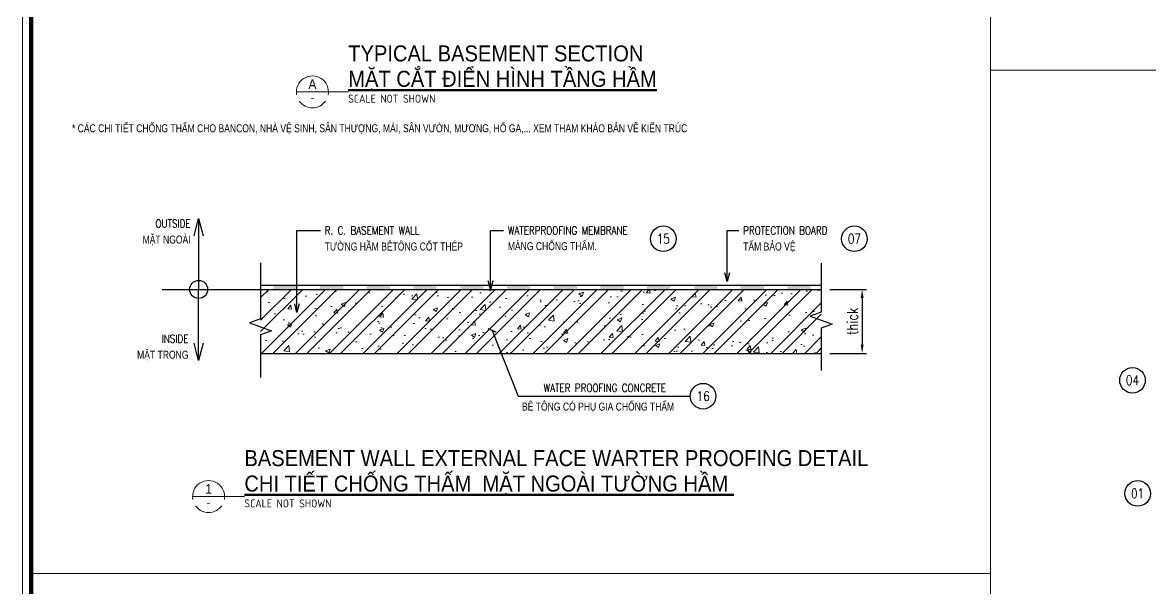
# Model space of a CAD drawing. Header units: millimetres. Extents: x -88960 to 836140, y 175458 to 320791.
# Drawn here: x 417140 to 443238, y 207181 to 220270 of the extents above; entities that cross this region are included whole.
import ezdxf
from ezdxf.enums import TextEntityAlignment as Align

# ---------------------------------------------------------------- set-up
doc = ezdxf.new("R2010")
doc.units = ezdxf.units.MM
doc.header["$LTSCALE"] = 1000
doc.layers.get('0').update_dxf_attribs({"linetype": 'CONTINUOUS'})
doc.layers.get('DEFPOINTS').update_dxf_attribs({"linetype": 'CONTINUOUS'})
for name, color, linetype, lineweight in [('Ap0102_dim', 145, 'CONTINUOUS', 25), ('Ap0202_T', 141, 'CONTINUOUS', 25), ('Ap0205_T', 253, 'CONTINUOUS', 50), ('Ap0311_H', 8, 'CONTINUOUS', 15), ('Ap0314_Kh', 253, 'CONTINUOUS', 15)]:
    doc.layers.add(name, color=color, linetype=linetype, lineweight=lineweight)
doc.styles.add('ARC8', font='simplex', dxfattribs={"width": 0.8})
doc.styles.add('romans', font='romans.shx', dxfattribs={"width": 0.8})
doc.styles.add('S-TEXT18', font='ISOCP.shx')
doc.styles.add('S-TEXT35', font='VHELVEN_0.TTF', dxfattribs={"width": 0.9})
doc.styles.add('S-TEXT50', font='VHELVEN_0.TTF', dxfattribs={"width": 0.9})
doc.styles.add('Text-V', font='romans.shx', dxfattribs={"width": 0.8})
doc.styles.add('vn-vni', font='vn_vni.shx', dxfattribs={"width": 0.8})
doc.dimstyles.new('TL 100', dxfattribs={"dimscale": 0, "dimtxt": 250, "dimasz": 140, "dimexe": 100, "dimexo": 100, "dimgap": 100, "dimtad": 1, "dimdec": 1, "dimdsep": 46, "dimtxsty": 'Text-V', "dimcen": 0, "dimdle": 100, "dimclrd": 256, "dimclre": 256, "dimclrt": 1, "dimaunit": 1, "dimadec": 0, "dimazin": 0, "dimtfac": 1, "dimtdec": 1, "dimtix": 1, "dimtmove": 2, "dimatfit": 3, "dimldrblk": 'OBLIQUE', "dimfxl": 1, "dimtolj": 1, "dimtzin": 0, "dimarcsym": 0})
doc.dimstyles.new('TL 20', dxfattribs={"dimscale": 0, "dimtxt": 250, "dimasz": 200, "dimexe": 100, "dimexo": 200, "dimgap": 100, "dimtad": 1, "dimdec": 1, "dimlfac": 0.2, "dimdsep": 46, "dimtxsty": 'romans', "dimcen": 200, "dimdle": 100, "dimclrd": 256, "dimclre": 256, "dimclrt": 1, "dimaunit": 1, "dimadec": 0, "dimazin": 0, "dimtfac": 1, "dimtdec": 1, "dimtix": 1, "dimtmove": 2, "dimatfit": 3, "dimldrblk": 'OPEN30', "dimfxl": 1, "dimtolj": 1, "dimtzin": 0, "dimarcsym": 0})

# ---------------------------------------------------------------- blocks, each defined once
blk = doc.blocks.new('*U40')
at = {"color": 0}
blk.add_line((-5, 0), (11.18, 0), dxfattribs=at)
for start_param, end_param in [(6.107277, 9.600681), (10.037379, 11.953764)]:
    blk.add_ellipse((0, 0), major_axis=(5, 0), ratio=1, start_param=start_param, end_param=end_param, dxfattribs=at)
at = {"layer": 'Ap0202_T', "style": 'S-TEXT35', "width": 0.9}
blk.add_attdef('TAG_AN', text='', height=3, dxfattribs=at).set_placement((0, 0), align=Align.BOTTOM_CENTER)
at = {"layer": 'Ap0202_T', "style": 'S-TEXT18'}
blk.add_attdef('C/REF', text='', height=2, dxfattribs=at).set_placement((0, -0.88), align=Align.TOP_CENTER)
blk.add_attdef('SSCALE', text='', height=2.5, dxfattribs=at).set_placement((11.18, -0.88), align=Align.TOP_LEFT)
at = {"layer": 'Ap0205_T', "style": 'S-TEXT50', "width": 0.9}
for tag, p in [('TITLE_ABOVE', (11.18, 9.51)), ('TITLE_BELOW', (11.18, 1.57))]:
    blk.add_attdef(tag, p, '', height=5, dxfattribs=at)
blk = doc.blocks.new('*D216')
at = {"layer": 'Ap0102_dim', "lineweight": -2, "transparency": 16777216}
for p, q in [((435823, 214098), (436668, 214098)), ((436568, 213898), (436568, 212816)), ((435823, 212616), (436668, 212616))]:
    blk.add_line(p, q, dxfattribs=at)
at = {"layer": 'Ap0102_dim', "transparency": 16777216}
for points in [[(436535, 213898), (436601, 213898), (436568, 214098)], [(436535, 212816), (436601, 212816), (436568, 212616)]]:
    blk.add_solid(points, dxfattribs=at)
at = {"layer": 'DEFPOINTS', "color": 0, "transparency": 16777216}
for p in [(435623, 214098), (435623, 212616), (436568, 212616)]:
    blk.add_point(p, dxfattribs=at)
at = {"layer": 'Ap0102_dim', "color": 1, "transparency": 16777216, "insert": (436343, 213357), "char_height": 250, "attachment_point": 5, "rotation": 90, "style": 'romans'}
blk.add_mtext('\\A1;thick', dxfattribs=at)
blk = doc.blocks.new('_Open30')
at = {"color": 0, "linetype": 'ByBlock', "lineweight": -2}
for p, q in [((-1, 0.268), (0, 0)), ((0, 0), (-1, -0.268)), ((0, 0), (-1, 0))]:
    blk.add_line(p, q, dxfattribs=at)
blk = doc.blocks.new('_Oblique')
at = {"layer": 'Ap0311_H', "color": 0, "lineweight": -2}
blk.add_line((-0.5, -0.5), (0.5, 0.5), dxfattribs=at)
blk = doc.blocks.new('CHG_XX_Khung ten')
blk.add_lwpolyline([(15, 579), (826, 579), (826, 15), (15, 15)], close=True)
at = {"color": 4, "linetype": 'Continuous', "const_width": 1}
blk.add_lwpolyline([(17, 577), (824, 577), (824, 17), (17, 17)], close=True, dxfattribs=at)

msp = doc.modelspace()

# ---------------------------------------------------------------- hatches: boundary and pattern name
at = {"layer": 'Ap0311_H'}
h = msp.add_hatch(dxfattribs=at)
h.set_pattern_fill('ANSI32', color=256, scale=1481.48, style=0)
h.set_pattern_definition([(45, (439554.6, 165078.14), (-392.837, 392.837), []), (45, (439816.5, 165078.14), (-392.837, 392.837), [])])
h.paths.add_polyline_path([(435622.54971, 214097.94036), (422648.58289, 214097.94036), (422648.58289, 212616.46036), (435622.54971, 212616.46036)])
h = msp.add_hatch(dxfattribs=at)
h.set_pattern_fill('AR-CONC', color=256, scale=148.148, style=0)
h.set_pattern_definition([(50, (439554.6, 165078.1), (1062.607, -92.966), [111.11, -1222.22]), (355, (439554.6, 165078.1), (-205.557, 1114.358), [88.889, -977.777]), (100.4514, (439643.2, 165070.4), (857.05, 1021.39), [94.43, -1038.728]), (46.1842, (439554.6, 165374.4), (1581.096, -245.213), [166.666, -1833.33]), (96.6356, (439686.4, 165354), (1384.684, 1443.136), [141.645, -1558.09]), (351.1842, (439554.6, 165374.4), (1384.683, 1443.137), [133.333, -1466.665]), (21, (439702.8, 165300.4), (884.306, -596.472), [111.11, -1222.22]), (326, (439702.8, 165300.4), (360.467, 1074.295), [88.889, -977.777]), (71.4514, (439776.5, 165250.7), (1244.773, 477.822), [94.43, -1038.728]), (37.5, (439554.63, 165078.14), (18.0146, 493.1756), [0, -965.925, 0, -992.5916, 0, -981.4805]), (7.5, (439554.6, 165078.14), (389.732, 584.313), [0, -565.9254, 0, -943.703, 0, -374.074]), (327.5, (439224.26, 165078.14), (790.8473, -33.4146), [0, -370.37, 0, -1155.5544, 0, -1533.332]), (317.5, (439076.1, 165078.14), (863.979, 148.3035), [0, -481.481, 0, -767.407, 0, -1088.888])])
h.paths.add_polyline_path([(435622.54971, 214097.94036), (422648.58289, 214097.94036), (422648.58289, 212616.46036), (435622.54971, 212616.46036)])

# ---------------------------------------------------------------- linework, layer by layer
at = {"layer": 'Ap0102_dim'}
for p, q in [((420374.35695, 214097.94036), (422648.58289, 214097.94036)), ((435622.54971, 214190.53286), (422648.58289, 214190.53286)), ((422648.58289, 214097.94036), (435622.54971, 214097.94036)), ((422648.58289, 212616.46036), (435622.54971, 212616.46036))]:
    msp.add_line(p, q, dxfattribs=at)
at = {"layer": 'Ap0102_dim', "linetype": 'Continuous'}
for points in [[(422648.58289, 214714.97678), (422648.58289, 213413.4966), (422394.18709, 213320.9041), (422902.97869, 213135.7191), (422648.58289, 213043.1266), (422648.58289, 212061.06267)], [(435622.54971, 214707.19901), (435622.54971, 213573.12607), (435368.15391, 213480.53357), (435876.94551, 213295.34857), (435622.54971, 213202.75607), (435622.54971, 212220.69214)]]:
    msp.add_lwpolyline(points, dxfattribs=at)
at = {"layer": 'Ap0102_dim'}
for centre, radius in [((431966.7379, 215269.25821), 296.296), ((436388.04345, 215269.25821), 296.296), ((421215.02354, 214097.94036), 208.26104), ((442823.25374, 211995.43345), 296.296), ((432887.13675, 211627.67465), 296.296), ((442941.89723, 209378.7369), 296.296)]:
    msp.add_circle(centre, radius, dxfattribs=at)
at = {"layer": 'Ap0311_H'}
for p, q in [((422648.58289, 214190.53286), (435622.54971, 214190.53286)), ((422648.58289, 214097.94036), (435622.54971, 214097.94036)), ((422648.58289, 212616.46036), (435622.54971, 212616.46036))]:
    msp.add_line(p, q, dxfattribs=at)
for points in [[(423480.03345, 214190.53286), (423480.03345, 214097.94036), (422940.36481, 214190.53286), (422940.36481, 214097.94036)], [(424561.58938, 214190.53286), (424561.58938, 214097.94036), (424021.92074, 214190.53286), (424021.92074, 214097.94036)], [(425643.14531, 214190.53286), (425643.14531, 214097.94036), (425103.47667, 214190.53286), (425103.47667, 214097.94036)], [(426724.70124, 214097.94036), (426724.70124, 214190.53286), (426185.0326, 214097.94036), (426185.0326, 214190.53286)], [(427806.25717, 214190.53286), (427806.25717, 214097.94036), (427266.58853, 214190.53286), (427266.58853, 214097.94036)], [(428887.8131, 214190.53286), (428887.8131, 214097.94036), (428348.14446, 214190.53286), (428348.14446, 214097.94036)], [(429969.36903, 214190.53286), (429969.36903, 214097.94036), (429429.70039, 214190.53286), (429429.70039, 214097.94036)], [(431050.92496, 214190.53286), (431050.92496, 214097.94036), (430511.25632, 214190.53286), (430511.25632, 214097.94036)], [(432132.48089, 214190.53286), (432132.48089, 214097.94036), (431592.81225, 214190.53286), (431592.81225, 214097.94036)], [(433214.03682, 214190.53286), (433214.03682, 214097.94036), (432674.36818, 214190.53286), (432674.36818, 214097.94036)], [(434295.59275, 214190.53286), (434295.59275, 214097.94036), (433755.92412, 214190.53286), (433755.92412, 214097.94036)], [(435377.14869, 214190.53286), (435377.14869, 214097.94036), (434837.48005, 214190.53286), (434837.48005, 214097.94036)]]:
    msp.add_solid(points, dxfattribs=at)
at = {"layer": 'Ap0314_Kh'}
for p, q in [((439539.57993, 233157.8613), (439539.57993, 177157.9173)), ((439539.57993, 219171.87638), (484340.33322, 219171.87638)), ((417340.40022, 207530.16915), (439539.57993, 207530.16915))]:
    msp.add_line(p, q, dxfattribs=at)

# ---------------------------------------------------------------- block references
at = {"layer": 'Ap0314_Kh', "xscale": 74.074, "yscale": 74.074, "zscale": 74.074}
for p, values in [((423847.58253, 218666.59051), {'TITLE_ABOVE': 'TYPICAL BASEMENT SECTION', 'TITLE_BELOW': '%%UMAËT CAÉT ÑIEÅN HÌNH TAÀNG HAÀM', 'SSCALE': 'SCALE NOT SHOWN', 'C/REF': '-', 'TAG_AN': 'A'}), ((421445.14396, 209305.55569), {'TITLE_ABOVE': 'BASEMENT WALL EXTERNAL FACE WARTER PROOFING DETAIL', 'TITLE_BELOW': '%%UCHI TIEÁT CHOÁNG THAÁM  MAËT NGOAØI TÖÔØNG HAÀM ', 'SSCALE': 'SCALE NOT SHOWN', 'C/REF': '-', 'TAG_AN': '1'})]:
    msp.add_blockref('*U40', p, dxfattribs=at).add_auto_attribs(values)

# ---------------------------------------------------------------- texts
at = {"layer": 'Ap0102_dim', "color": 2, "char_height": 185.185, "style": 'romans'}
for s, insert, attachment_point in [('OUTSIDE', (421029.23384, 215620.57168), 6), ('R. C. BASEMENT WALL', (424130.9748, 215460.37629), 4), ('WATERPROOFING MEMBRANE', (428368.49244, 215460.37629), 4), ('PROTECTION BOARD', (433814.90378, 215460.37629), 4), ('INSIDE', (420979.74536, 212957.24101), 6)]:
    msp.add_mtext(s, dxfattribs=dict(at, insert=insert, attachment_point=attachment_point))
at = {"layer": 'Ap0202_T', "width": 0.8}
for s, style, p in [('* CAÙC CHI TIEÁT CHOÁNG THAÁM CHO BANCON, NHAØ VEÄ SINH, SAÂN THÖÔÏNG, MAÙI, SAÂN VÖÔØN, MÖÔNG, HOÁ GA,... XEM THAM KHAÛO BAÛN VEÕ KIEÁN TRUÙC', 'vn-vni', (418284.17562, 217732.20695)), ('TÖÔØNG HAÀM BEÂTOÂNG COÁT THEÙP', 'vn-vni', (424130.9748, 214997.41379)), ('MAØNG CHOÁNG THAÁM.', 'vn-vni', (428368.49244, 215005.60124)), ('TAÁM BAÛO VEÄ', 'vn-vni', (433814.90378, 214997.41379)), ('WATER PROOFING CONCRETE', 'ARC8', (429196.4873, 211727.83963)), ('BEÂ TOÂNG COÙ PHUÏ GIA CHOÁNG THAÁM', 'vn-vni', (428696.3165, 211294.27865))]:
    msp.add_text(s, height=185.185, dxfattribs=dict(at, style=style)).set_placement(p)
at = {"layer": 'Ap0202_T', "style": 'vn-vni', "width": 0.8}
for s, p in [('MAËT NGOAØI', (421029.23384, 215157.60918)), ('MAËT TRONG', (420979.74536, 212494.27851))]:
    msp.add_text(s, height=185.185, dxfattribs=at).set_placement(p, align=Align.RIGHT)
at = {"layer": 'Ap0202_T', "style": 'romans', "width": 0.8}
for s, p in [('15', (431966.7379, 215158.14721)), ('07', (436388.04345, 215158.14721)), ('04', (442823.25374, 211884.32245)), ('16', (432887.13675, 211516.56365)), ('01', (442941.89723, 209267.6259))]:
    msp.add_text(s, height=222.222, dxfattribs=at).set_placement(p, align=Align.CENTER)

# ---------------------------------------------------------------- dimensions: what is measured, and where the dimension line sits
at = {"layer": 'Ap0102_dim'}
dim = msp.add_linear_dim(base=(436567.86469, 212616.46036), p1=(435622.54971, 214097.94036), p2=(435622.54971, 212616.46036), angle=90, text='thick', dimstyle='TL 20', override={"dimscale": 1, "dimlfac": 0.1}, dxfattribs=at)
dim.commit()
dim.dimension.update_dxf_attribs({"geometry": '*D216', "text_midpoint": (436342.86469, 213357.20036)})

# ---------------------------------------------------------------- leaders
for points, dimstyle, override in [([(421215.02354, 215739.9238), (421215.02354, 214097.94036)], 'TL 20', {"dimscale": 2, "dimtad": 0}), ([(421215.02354, 212455.95693), (421215.02354, 214097.94036)], 'TL 20', {"dimscale": 2, "dimtad": 0}), ([(428006.21744, 213150.07759), (428606.76624, 211627.67465), (432590.84075, 211627.67465)], 'TL 100', {"dimscale": 1})]:
    msp.add_leader(points, dimstyle=dimstyle, override=override, dxfattribs=at)
at = {"layer": 'Ap0102_dim', "annotation_type": 0, "has_hookline": 1, "hookline_direction": 0}
for points, text_width in [([(423490.60207, 213565.72947), (423490.60207, 215460.37629), (424030.9748, 215460.37629)], 2504.40667), ([(427964.83406, 214097.94036), (427964.83406, 215460.37629), (428268.49244, 215460.37629)], 3089.944), ([(433443.20474, 214279.85533), (433443.96763, 215460.37629), (433714.90378, 215460.37629)], 2151.67333)]:
    msp.add_leader(points, dimstyle='TL 20', override={"dimscale": 1, "dimtad": 0}, dxfattribs=dict(at, text_width=text_width))

# ---------------------------------------------------------------- next in the draw order: block references
at = {"layer": 'Ap0314_Kh', "xscale": 100, "yscale": 100, "zscale": 100}
msp.add_blockref('CHG_XX_Khung ten', (415640.40192, 175457.91904), dxfattribs=at)

doc.saveas('drawing.dxf')
